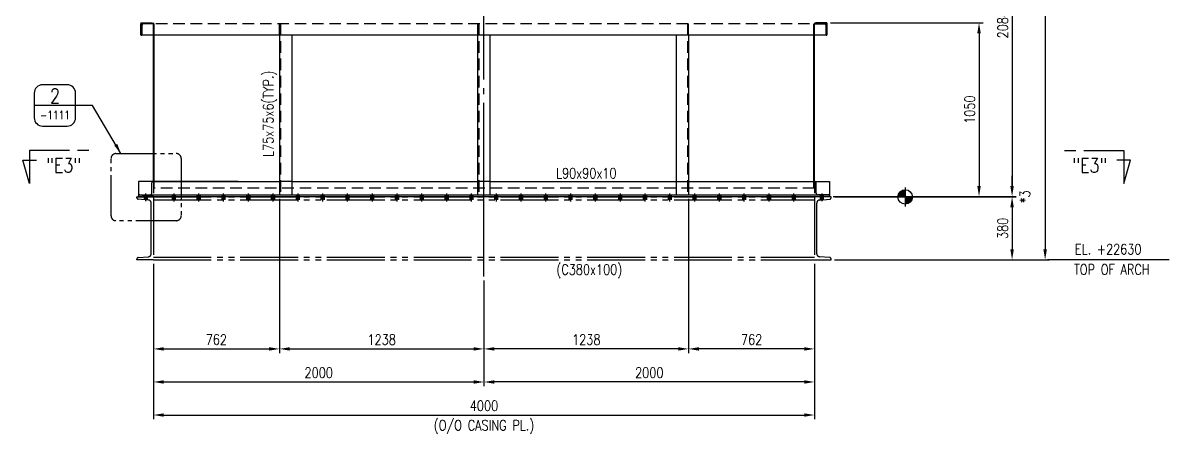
# Model space of a CAD drawing. Header units: millimetres. Extents: x 0 to 134087, y -49114 to 20834.
# Drawn here: x 100487 to 107421, y -41612 to -39022 of the extents above; entities that cross this region are included whole.
import ezdxf
from ezdxf.enums import TextEntityAlignment as Align

# ---------------------------------------------------------------- set-up
doc = ezdxf.new("R2010")
doc.units = ezdxf.units.MM
doc.header["$LTSCALE"] = 35
for name, pattern in [('JNK-CENTER', [34, 30, -1.5, 1, -1.5]), ('JNK-HIDDEN', [3, 2, -1]), ('JNK-PHANTOM', [15, 10, -1, 1, -1, 1, -1]), ('PH2', [15, 10, -1, 1, -1, 1, -1])]:
    doc.linetypes.add(name, pattern=pattern)
for name, color, linetype in [('CEN-R', 1, 'JNK-CENTER'), ('CON-C', 4, 'Continuous'), ('CON-G', 3, 'Continuous'), ('CON-W', 7, 'Continuous'), ('CON-Y', 2, 'Continuous'), ('det', 2, 'PH2'), ('Dim-W', 7, 'Continuous'), ('HID-Y', 2, 'JNK-HIDDEN'), ('PHA-M', 6, 'JNK-PHANTOM'), ('STL-OBJT', 7, 'Continuous'), ('TXTD-Y', 2, 'Continuous'), ('TXTN-G', 3, 'Continuous'), ('TXTT-C', 4, 'Continuous')]:
    doc.layers.add(name, color=color, linetype=linetype)
doc.styles.add('SIMPLEX', font='simplex.shx', dxfattribs={"width": 0.8})
doc.dimstyles.new('DIM25', dxfattribs={"dimscale": 25, "dimtxt": 2.5, "dimasz": 2.5, "dimexe": 1, "dimexo": 1, "dimgap": 1, "dimtad": 1, "dimdec": 1, "dimdsep": 46, "dimtxsty": 'SIMPLEX', "dimcen": 0, "dimclrt": 2, "dimazin": 2, "dimtfac": 1, "dimtdec": 1, "dimtix": 1, "dimtmove": 2, "dimatfit": 0, "dimfxl": 0.18, "dimtolj": 1, "dimtzin": 0, "dimarcsym": 0})

# ---------------------------------------------------------------- blocks, each defined once
blk = doc.blocks.new('*D3017')
at = {"layer": 'DEFPOINTS', "color": 0, "transparency": 16777216}
for p in [(101276.1, -40455), (105276.1, -40454.9), (105276.1, -41394.3)]:
    blk.add_point(p, dxfattribs=at)
at = {"layer": 'Dim-W', "color": 0, "lineweight": -2, "transparency": 16777216}
for p, q in [((101276.1, -40480), (101276.1, -41419.3)), ((105276.1, -40479.9), (105276.1, -41419.3)), ((101338.6, -41394.3), (105213.6, -41394.3))]:
    blk.add_line(p, q, dxfattribs=at)
at = {"layer": 'Dim-W', "color": 0, "transparency": 16777216}
for points in [[(101338.6, -41383.9), (101338.6, -41404.7), (101276.1, -41394.3)], [(105213.6, -41383.9), (105213.6, -41404.7), (105276.1, -41394.3)]]:
    blk.add_solid(points, dxfattribs=at)
at = {"layer": 'Dim-W', "color": 2, "transparency": 16777216, "char_height": 62.5, "attachment_point": 5, "style": 'SIMPLEX'}
for s, insert in [('\\A1;4000', (103276.1, -41338)), ('\\A1;(O/O CASING PL.)', (103276.1, -41466.9))]:
    blk.add_mtext(s, dxfattribs=dict(at, insert=insert))
blk = doc.blocks.new('SECMARK2')
at = {"layer": 'TXTT-C'}
blk.add_line((0, 0), (-2.72, 0), dxfattribs=at)
blk.add_lwpolyline([(-4.67, 0), (-14.32, 0), (-14.32, 8.05), (-15.93, 2.38), (-12.63, 2.38)], dxfattribs=at)
at = {"layer": 'TXTT-C', "style": 'SIMPLEX', "width": 1.17}
blk.add_attdef('TAG', text='', height=3.5, dxfattribs=at).set_placement((-7.82, 1.36), align=Align.CENTER)
blk = doc.blocks.new('*D2972')
at = {"layer": 'DEFPOINTS', "color": 0, "transparency": 16777216}
for p in [(102038.1, -40062.2), (101276.1, -40455.2), (102038.1, -40994.3)]:
    blk.add_point(p, dxfattribs=at)
at = {"layer": 'Dim-W', "color": 0, "lineweight": -2, "transparency": 16777216}
for p, q in [((102038.1, -40087.2), (102038.1, -41019.3)), ((101276.1, -40480.2), (101276.1, -41019.3)), ((101338.6, -40994.3), (101975.6, -40994.3))]:
    blk.add_line(p, q, dxfattribs=at)
at = {"layer": 'Dim-W', "color": 0, "transparency": 16777216}
for points in [[(101338.6, -40983.9), (101338.6, -41004.7), (101276.1, -40994.3)], [(101975.6, -40983.9), (101975.6, -41004.7), (102038.1, -40994.3)]]:
    blk.add_solid(points, dxfattribs=at)
at = {"layer": 'Dim-W', "color": 2, "transparency": 16777216, "insert": (101657.1, -40938), "char_height": 62.5, "attachment_point": 5, "style": 'SIMPLEX'}
blk.add_mtext('\\A1;762', dxfattribs=at)
blk = doc.blocks.new('*D2973')
at = {"layer": 'DEFPOINTS', "color": 0, "transparency": 16777216}
for p in [(102038.1, -40062.2), (103276.1, -40555.2), (103276.1, -40994.3)]:
    blk.add_point(p, dxfattribs=at)
at = {"layer": 'Dim-W', "color": 0, "lineweight": -2, "transparency": 16777216}
for p, q in [((102038.1, -40087.2), (102038.1, -41019.3)), ((103276.1, -40580.2), (103276.1, -41019.3)), ((102100.6, -40994.3), (103213.6, -40994.3))]:
    blk.add_line(p, q, dxfattribs=at)
at = {"layer": 'Dim-W', "color": 0, "transparency": 16777216}
for points in [[(102100.6, -40983.9), (102100.6, -41004.7), (102038.1, -40994.3)], [(103213.6, -40983.9), (103213.6, -41004.7), (103276.1, -40994.3)]]:
    blk.add_solid(points, dxfattribs=at)
at = {"layer": 'Dim-W', "color": 2, "transparency": 16777216, "insert": (102657.1, -40938), "char_height": 62.5, "attachment_point": 5, "style": 'SIMPLEX'}
blk.add_mtext('\\A1;1238', dxfattribs=at)
blk = doc.blocks.new('*D2974')
at = {"layer": 'DEFPOINTS', "color": 0, "transparency": 16777216}
for p in [(104514.1, -40062.2), (105276.1, -40455.2), (104514.1, -40994.3)]:
    blk.add_point(p, dxfattribs=at)
at = {"layer": 'Dim-W', "color": 0, "lineweight": -2, "transparency": 16777216}
for p, q in [((104514.1, -40087.2), (104514.1, -41019.3)), ((105276.1, -40480.2), (105276.1, -41019.3)), ((105213.6, -40994.3), (104576.6, -40994.3))]:
    blk.add_line(p, q, dxfattribs=at)
at = {"layer": 'Dim-W', "color": 0, "transparency": 16777216}
for points in [[(104576.6, -40983.9), (104576.6, -41004.7), (104514.1, -40994.3)], [(105213.6, -40983.9), (105213.6, -41004.7), (105276.1, -40994.3)]]:
    blk.add_solid(points, dxfattribs=at)
at = {"layer": 'Dim-W', "color": 2, "transparency": 16777216, "insert": (104895.1, -40938), "char_height": 62.5, "attachment_point": 5, "style": 'SIMPLEX'}
blk.add_mtext('\\A1;762', dxfattribs=at)
blk = doc.blocks.new('*D2975')
at = {"layer": 'DEFPOINTS', "color": 0, "transparency": 16777216}
for p in [(104514.1, -40062.2), (103276.1, -40555.2), (103276.1, -40994.3)]:
    blk.add_point(p, dxfattribs=at)
at = {"layer": 'Dim-W', "color": 0, "lineweight": -2, "transparency": 16777216}
for p, q in [((104514.1, -40087.2), (104514.1, -41019.3)), ((103276.1, -40580.2), (103276.1, -41019.3)), ((104451.6, -40994.3), (103338.6, -40994.3))]:
    blk.add_line(p, q, dxfattribs=at)
at = {"layer": 'Dim-W', "color": 0, "transparency": 16777216}
for points in [[(103338.6, -40983.9), (103338.6, -41004.7), (103276.1, -40994.3)], [(104451.6, -40983.9), (104451.6, -41004.7), (104514.1, -40994.3)]]:
    blk.add_solid(points, dxfattribs=at)
at = {"layer": 'Dim-W', "color": 2, "transparency": 16777216, "insert": (103895.1, -40938), "char_height": 62.5, "attachment_point": 5, "style": 'SIMPLEX'}
blk.add_mtext('\\A1;1238', dxfattribs=at)
blk = doc.blocks.new('*D2976')
at = {"layer": 'DEFPOINTS', "color": 0, "transparency": 16777216}
for p in [(101276.1, -40455.2), (103276.1, -40555.2), (103276.1, -41194.3)]:
    blk.add_point(p, dxfattribs=at)
at = {"layer": 'Dim-W', "color": 0, "lineweight": -2, "transparency": 16777216}
for p, q in [((101276.1, -40480.2), (101276.1, -41219.3)), ((103276.1, -40580.2), (103276.1, -41219.3)), ((101338.6, -41194.3), (103213.6, -41194.3))]:
    blk.add_line(p, q, dxfattribs=at)
at = {"layer": 'Dim-W', "color": 0, "transparency": 16777216}
for points in [[(101338.6, -41183.9), (101338.6, -41204.7), (101276.1, -41194.3)], [(103213.6, -41183.9), (103213.6, -41204.7), (103276.1, -41194.3)]]:
    blk.add_solid(points, dxfattribs=at)
at = {"layer": 'Dim-W', "color": 2, "transparency": 16777216, "insert": (102276.1, -41138), "char_height": 62.5, "attachment_point": 5, "style": 'SIMPLEX'}
blk.add_mtext('\\A1;2000', dxfattribs=at)
blk = doc.blocks.new('*D2977')
at = {"layer": 'DEFPOINTS', "color": 0, "transparency": 16777216}
for p in [(105276.1, -40455.2), (103276.1, -40555.2), (103276.1, -41194.3)]:
    blk.add_point(p, dxfattribs=at)
at = {"layer": 'Dim-W', "color": 0, "lineweight": -2, "transparency": 16777216}
for p, q in [((105276.1, -40480.2), (105276.1, -41219.3)), ((103276.1, -40580.2), (103276.1, -41219.3)), ((105213.6, -41194.3), (103338.6, -41194.3))]:
    blk.add_line(p, q, dxfattribs=at)
at = {"layer": 'Dim-W', "color": 0, "transparency": 16777216}
for points in [[(103338.6, -41183.9), (103338.6, -41204.7), (103276.1, -41194.3)], [(105213.6, -41183.9), (105213.6, -41204.7), (105276.1, -41194.3)]]:
    blk.add_solid(points, dxfattribs=at)
at = {"layer": 'Dim-W', "color": 2, "transparency": 16777216, "insert": (104276.1, -41138), "char_height": 62.5, "attachment_point": 5, "style": 'SIMPLEX'}
blk.add_mtext('\\A1;2000', dxfattribs=at)
blk = doc.blocks.new('det-tag')
at = {"layer": 'CON-Y'}
blk.add_line((5, 0), (-5, 0), dxfattribs=at)
blk.add_lwpolyline([(-3, -5), (3, -5, 0.414214), (5, -3), (5, 3, 0.414214), (3, 5), (-3, 5, 0.414214), (-5, 3), (-5, -3, 0.414214)], format="xyb", close=True, dxfattribs=at)
at = {"layer": 'CON-G', "style": 'SIMPLEX', "width": 0.8}
blk.add_attdef('TAG', text='', height=3.5, dxfattribs=at).set_placement((0.02, 0.58), align=Align.CENTER)
at = {"layer": 'CON-Y', "style": 'SIMPLEX', "width": 0.8}
blk.add_attdef('-8888', text='', height=2, dxfattribs=at).set_placement((0, -3.34), align=Align.CENTER)
blk = doc.blocks.new('*D2986')
at = {"layer": 'DEFPOINTS', "color": 0, "transparency": 16777216}
for p in [(105348.9, -37988.2), (105362.7, -40072.2), (106471, -40072.2)]:
    blk.add_point(p, dxfattribs=at)
at = {"layer": 'Dim-W', "color": 0, "lineweight": -2, "transparency": 16777216}
for p, q in [((105373.9, -37988.2), (106496, -37988.2)), ((106471, -38050.7), (106471, -40009.7)), ((105387.7, -40072.2), (106496, -40072.2))]:
    blk.add_line(p, q, dxfattribs=at)
at = {"layer": 'Dim-W', "color": 0, "transparency": 16777216}
for points in [[(106460.5, -38050.7), (106481.4, -38050.7), (106471, -37988.2)], [(106460.5, -40009.7), (106481.4, -40009.7), (106471, -40072.2)]]:
    blk.add_solid(points, dxfattribs=at)
at = {"layer": 'Dim-W', "color": 2, "transparency": 16777216, "insert": (106414.7, -39030.2), "char_height": 62.5, "attachment_point": 5, "rotation": 90, "style": 'SIMPLEX', "bg_fill": 3, "box_fill_scale": 1.1, "bg_fill_color": 256, "bg_fill_true_color": 13158600, "bg_fill_transparency": 0}
blk.add_mtext('\\A1;2084', dxfattribs=at)
blk = doc.blocks.new('*D2987')
at = {"layer": 'DEFPOINTS', "color": 0, "transparency": 16777216}
for p in [(105372.7, -40075.2), (105371.4, -40455.2), (106471, -40455.2)]:
    blk.add_point(p, dxfattribs=at)
at = {"layer": 'Dim-W', "color": 0, "lineweight": -2, "transparency": 16777216}
for p, q in [((105397.7, -40075.2), (106496, -40075.2)), ((106471, -40137.7), (106471, -40392.7)), ((105396.4, -40455.2), (106496, -40455.2))]:
    blk.add_line(p, q, dxfattribs=at)
at = {"layer": 'Dim-W', "color": 0, "transparency": 16777216}
for points in [[(106460.5, -40137.7), (106481.4, -40137.7), (106471, -40075.2)], [(106460.5, -40392.7), (106481.4, -40392.7), (106471, -40455.2)]]:
    blk.add_solid(points, dxfattribs=at)
at = {"layer": 'Dim-W', "color": 2, "transparency": 16777216, "insert": (106414.7, -40265.2), "char_height": 62.5, "attachment_point": 5, "rotation": 90, "style": 'SIMPLEX', "bg_fill": 3, "box_fill_scale": 1.1, "bg_fill_color": 256, "bg_fill_true_color": 13158600, "bg_fill_transparency": 0}
blk.add_mtext('\\A1;380', dxfattribs=at)
blk = doc.blocks.new('*D2989')
at = {"layer": 'DEFPOINTS', "color": 0, "transparency": 16777216}
for p in [(104001.4, -36155.2), (105371.4, -40455.2), (106671, -40455.2)]:
    blk.add_point(p, dxfattribs=at)
at = {"layer": 'Dim-W', "color": 0, "lineweight": -2, "transparency": 16777216}
for p, q in [((104026.4, -36155.2), (106696, -36155.2)), ((106671, -36217.7), (106671, -40392.7)), ((105396.4, -40455.2), (106696, -40455.2))]:
    blk.add_line(p, q, dxfattribs=at)
at = {"layer": 'Dim-W', "color": 0, "transparency": 16777216}
for points in [[(106660.5, -36217.7), (106681.4, -36217.7), (106671, -36155.2)], [(106660.5, -40392.7), (106681.4, -40392.7), (106671, -40455.2)]]:
    blk.add_solid(points, dxfattribs=at)
at = {"layer": 'Dim-W', "color": 2, "transparency": 16777216, "insert": (106614.7, -38305.2), "char_height": 62.5, "attachment_point": 5, "rotation": 90, "style": 'SIMPLEX', "bg_fill": 3, "box_fill_scale": 1.1, "bg_fill_color": 256, "bg_fill_true_color": 13158600, "bg_fill_transparency": 0}
blk.add_mtext('\\A1;4300', dxfattribs=at)
blk = doc.blocks.new('FS-MARK')
h = blk.add_hatch(color=256)
edge = h.paths.add_edge_path()
edge.add_arc((0, 0), 1.75, 90, 180)
edge.add_line((-1.75, 0), (0, 0))
edge.add_line((0, 0), (0, 1.75))
h = blk.add_hatch(color=256)
edge = h.paths.add_edge_path()
edge.add_line((0, 0), (0, -1.75))
edge.add_arc((0, 0), 1.75, 270, 360)
edge.add_line((1.75, 0), (0, 0))
for p, q in [((2.33, 0), (-2.33, 0)), ((0, 2.33), (0, -2.33))]:
    blk.add_line(p, q)
blk.add_circle((0, 0), 1.75)
at = {"layer": 'CON-Y', "style": 'SIMPLEX', "width": 0.8}
blk.add_attdef('F.S.', (3.19, 1), '', height=2.5, dxfattribs=at)
blk = doc.blocks.new('*D2992')
at = {"layer": 'DEFPOINTS', "color": 0, "transparency": 16777216}
for p in [(106471, -40072.2), (106471, -40075.2), (106471, -40075.2)]:
    blk.add_point(p, dxfattribs=at)
at = {"layer": 'Dim-W', "color": 0, "lineweight": -2, "transparency": 16777216}
for p, q in [((106471, -40009.7), (106471, -39947.2)), ((106471, -40072.2), (106471, -40075.2)), ((106471, -40137.7), (106471, -40200.2))]:
    blk.add_line(p, q, dxfattribs=at)
at = {"layer": 'Dim-W', "color": 2, "transparency": 16777216, "insert": (106548.2, -40073.7), "char_height": 62.5, "attachment_point": 5, "rotation": 90, "style": 'SIMPLEX', "bg_fill": 3, "box_fill_scale": 1.1, "bg_fill_color": 256, "bg_fill_true_color": 13158600, "bg_fill_transparency": 0}
blk.add_mtext('\\A1;*3', dxfattribs=at)
at = {"layer": 'Dim-W', "color": 0, "transparency": 16777216}
for points in [[(106460.5, -40009.7), (106481.4, -40009.7), (106471, -40072.2)], [(106460.5, -40137.7), (106481.4, -40137.7), (106471, -40075.2)]]:
    blk.add_solid(points, dxfattribs=at)
blk = doc.blocks.new('*D2995')
at = {"layer": 'DEFPOINTS', "color": 0, "transparency": 16777216}
for p in [(105348.4, -39022.2), (105362.7, -40072.2), (106271, -40072.2)]:
    blk.add_point(p, dxfattribs=at)
at = {"layer": 'Dim-W', "color": 0, "lineweight": -2, "transparency": 16777216}
for p, q in [((105373.4, -39022.2), (106296, -39022.2)), ((106271, -39084.7), (106271, -40009.7)), ((105387.7, -40072.2), (106296, -40072.2))]:
    blk.add_line(p, q, dxfattribs=at)
at = {"layer": 'Dim-W', "color": 0, "transparency": 16777216}
for points in [[(106260.5, -39084.7), (106281.4, -39084.7), (106271, -39022.2)], [(106260.5, -40009.7), (106281.4, -40009.7), (106271, -40072.2)]]:
    blk.add_solid(points, dxfattribs=at)
at = {"layer": 'Dim-W', "color": 2, "transparency": 16777216, "insert": (106214.7, -39547.2), "char_height": 62.5, "attachment_point": 5, "rotation": 90, "style": 'SIMPLEX', "bg_fill": 3, "box_fill_scale": 1.1, "bg_fill_color": 256, "bg_fill_true_color": 13158600, "bg_fill_transparency": 0}
blk.add_mtext('\\A1;1050', dxfattribs=at)

msp = doc.modelspace()

# ---------------------------------------------------------------- hatches: boundary and pattern name
at = {"layer": 'Dim-W'}
h = msp.add_hatch(color=256, dxfattribs=at)
h.paths.add_polyline_path([(101231.0561, -40062.2481), (101221.5561, -40062.2481), (101221.5561, -40072.2481), (101231.0561, -40072.2481)])
h.paths.add_polyline_path([(101240.5561, -40062.2481), (101231.0561, -40062.2481), (101231.0561, -40072.2481), (101240.5561, -40072.2481)])
h.paths.add_polyline_path([(101231.0561, -40075.2481), (101221.5561, -40075.2481), (101221.5561, -40091.9231), (101231.0561, -40092.7542)])
h.paths.add_polyline_path([(101240.5561, -40075.2481), (101231.0561, -40075.2481), (101231.0561, -40092.7542), (101240.5561, -40093.5854)])
h = msp.add_hatch(color=256, dxfattribs=at)
h.paths.add_polyline_path([(101401.0561, -40062.2481), (101391.5561, -40062.2481), (101391.5561, -40072.2481), (101401.0561, -40072.2481)])
h.paths.add_polyline_path([(101410.5561, -40062.2481), (101401.0561, -40062.2481), (101401.0561, -40072.2481), (101410.5561, -40072.2481)])
h.paths.add_polyline_path([(101401.0561, -40075.2481), (101391.5561, -40075.2481), (101391.5561, -40091.7481), (101401.0561, -40091.7481)])
h.paths.add_polyline_path([(101410.5561, -40075.2481), (101401.0561, -40075.2481), (101401.0561, -40091.7481), (101410.5561, -40091.7481)])
h = msp.add_hatch(color=256, dxfattribs=at)
h.paths.add_polyline_path([(101551.0561, -40062.2481), (101541.5561, -40062.2481), (101541.5561, -40072.2481), (101551.0561, -40072.2481)])
h.paths.add_polyline_path([(101560.5561, -40062.2481), (101551.0561, -40062.2481), (101551.0561, -40072.2481), (101560.5561, -40072.2481)])
h.paths.add_polyline_path([(101551.0561, -40075.2481), (101541.5561, -40075.2481), (101541.5561, -40091.7481), (101551.0561, -40091.7481)])
h.paths.add_polyline_path([(101560.5561, -40075.2481), (101551.0561, -40075.2481), (101551.0561, -40091.7481), (101560.5561, -40091.7481)])
h = msp.add_hatch(color=256, dxfattribs=at)
h.paths.add_polyline_path([(101701.0561, -40062.2481), (101691.5561, -40062.2481), (101691.5561, -40072.2481), (101701.0561, -40072.2481)])
h.paths.add_polyline_path([(101710.5561, -40062.2481), (101701.0561, -40062.2481), (101701.0561, -40072.2481), (101710.5561, -40072.2481)])
h.paths.add_polyline_path([(101701.0561, -40075.2481), (101691.5561, -40075.2481), (101691.5561, -40091.7481), (101701.0561, -40091.7481)])
h.paths.add_polyline_path([(101710.5561, -40075.2481), (101701.0561, -40075.2481), (101701.0561, -40091.7481), (101710.5561, -40091.7481)])
h = msp.add_hatch(color=256, dxfattribs=at)
h.paths.add_polyline_path([(101851.0561, -40062.2481), (101841.5561, -40062.2481), (101841.5561, -40072.2481), (101851.0561, -40072.2481)])
h.paths.add_polyline_path([(101860.5561, -40062.2481), (101851.0561, -40062.2481), (101851.0561, -40072.2481), (101860.5561, -40072.2481)])
h.paths.add_polyline_path([(101851.0561, -40075.2481), (101841.5561, -40075.2481), (101841.5561, -40091.7481), (101851.0561, -40091.7481)])
h.paths.add_polyline_path([(101860.5561, -40075.2481), (101851.0561, -40075.2481), (101851.0561, -40091.7481), (101860.5561, -40091.7481)])
h = msp.add_hatch(color=256, dxfattribs=at)
h.paths.add_polyline_path([(102001.0561, -40062.2481), (101991.5561, -40062.2481), (101991.5561, -40072.2481), (102001.0561, -40072.2481)])
h.paths.add_polyline_path([(102010.5561, -40062.2481), (102001.0561, -40062.2481), (102001.0561, -40072.2481), (102010.5561, -40072.2481)])
h.paths.add_polyline_path([(102001.0561, -40075.2481), (101991.5561, -40075.2481), (101991.5561, -40091.7481), (102001.0561, -40091.7481)])
h.paths.add_polyline_path([(102010.5561, -40075.2481), (102001.0561, -40075.2481), (102001.0561, -40091.7481), (102010.5561, -40091.7481)])
h = msp.add_hatch(color=256, dxfattribs=at)
h.paths.add_polyline_path([(102151.0561, -40062.2481), (102141.5561, -40062.2481), (102141.5561, -40072.2481), (102151.0561, -40072.2481)])
h.paths.add_polyline_path([(102160.5561, -40062.2481), (102151.0561, -40062.2481), (102151.0561, -40072.2481), (102160.5561, -40072.2481)])
h.paths.add_polyline_path([(102151.0561, -40075.2481), (102141.5561, -40075.2481), (102141.5561, -40091.7481), (102151.0561, -40091.7481)])
h.paths.add_polyline_path([(102160.5561, -40075.2481), (102151.0561, -40075.2481), (102151.0561, -40091.7481), (102160.5561, -40091.7481)])
h = msp.add_hatch(color=256, dxfattribs=at)
h.paths.add_polyline_path([(102301.0561, -40062.2481), (102291.5561, -40062.2481), (102291.5561, -40072.2481), (102301.0561, -40072.2481)])
h.paths.add_polyline_path([(102310.5561, -40062.2481), (102301.0561, -40062.2481), (102301.0561, -40072.2481), (102310.5561, -40072.2481)])
h.paths.add_polyline_path([(102301.0561, -40075.2481), (102291.5561, -40075.2481), (102291.5561, -40091.7481), (102301.0561, -40091.7481)])
h.paths.add_polyline_path([(102310.5561, -40075.2481), (102301.0561, -40075.2481), (102301.0561, -40091.7481), (102310.5561, -40091.7481)])
h = msp.add_hatch(color=256, dxfattribs=at)
h.paths.add_polyline_path([(102451.0561, -40062.2481), (102441.5561, -40062.2481), (102441.5561, -40072.2481), (102451.0561, -40072.2481)])
h.paths.add_polyline_path([(102460.5561, -40062.2481), (102451.0561, -40062.2481), (102451.0561, -40072.2481), (102460.5561, -40072.2481)])
h.paths.add_polyline_path([(102451.0561, -40075.2481), (102441.5561, -40075.2481), (102441.5561, -40091.7481), (102451.0561, -40091.7481)])
h.paths.add_polyline_path([(102460.5561, -40075.2481), (102451.0561, -40075.2481), (102451.0561, -40091.7481), (102460.5561, -40091.7481)])
h = msp.add_hatch(color=256, dxfattribs=at)
h.paths.add_polyline_path([(102601.0561, -40062.2481), (102591.5561, -40062.2481), (102591.5561, -40072.2481), (102601.0561, -40072.2481)])
h.paths.add_polyline_path([(102610.5561, -40062.2481), (102601.0561, -40062.2481), (102601.0561, -40072.2481), (102610.5561, -40072.2481)])
h.paths.add_polyline_path([(102601.0561, -40075.2481), (102591.5561, -40075.2481), (102591.5561, -40091.7481), (102601.0561, -40091.7481)])
h.paths.add_polyline_path([(102610.5561, -40075.2481), (102601.0561, -40075.2481), (102601.0561, -40091.7481), (102610.5561, -40091.7481)])
h = msp.add_hatch(color=256, dxfattribs=at)
h.paths.add_polyline_path([(102751.0561, -40062.2481), (102741.5561, -40062.2481), (102741.5561, -40072.2481), (102751.0561, -40072.2481)])
h.paths.add_polyline_path([(102760.5561, -40062.2481), (102751.0561, -40062.2481), (102751.0561, -40072.2481), (102760.5561, -40072.2481)])
h.paths.add_polyline_path([(102751.0561, -40075.2481), (102741.5561, -40075.2481), (102741.5561, -40091.7481), (102751.0561, -40091.7481)])
h.paths.add_polyline_path([(102760.5561, -40075.2481), (102751.0561, -40075.2481), (102751.0561, -40091.7481), (102760.5561, -40091.7481)])
h = msp.add_hatch(color=256, dxfattribs=at)
h.paths.add_polyline_path([(102901.0561, -40062.2481), (102891.5561, -40062.2481), (102891.5561, -40072.2481), (102901.0561, -40072.2481)])
h.paths.add_polyline_path([(102910.5561, -40062.2481), (102901.0561, -40062.2481), (102901.0561, -40072.2481), (102910.5561, -40072.2481)])
h.paths.add_polyline_path([(102901.0561, -40075.2481), (102891.5561, -40075.2481), (102891.5561, -40091.7481), (102901.0561, -40091.7481)])
h.paths.add_polyline_path([(102910.5561, -40075.2481), (102901.0561, -40075.2481), (102901.0561, -40091.7481), (102910.5561, -40091.7481)])
h = msp.add_hatch(color=256, dxfattribs=at)
h.paths.add_polyline_path([(103051.0561, -40062.2481), (103041.5561, -40062.2481), (103041.5561, -40072.2481), (103051.0561, -40072.2481)])
h.paths.add_polyline_path([(103060.5561, -40062.2481), (103051.0561, -40062.2481), (103051.0561, -40072.2481), (103060.5561, -40072.2481)])
h.paths.add_polyline_path([(103051.0561, -40075.2481), (103041.5561, -40075.2481), (103041.5561, -40091.7481), (103051.0561, -40091.7481)])
h.paths.add_polyline_path([(103060.5561, -40075.2481), (103051.0561, -40075.2481), (103051.0561, -40091.7481), (103060.5561, -40091.7481)])
h = msp.add_hatch(color=256, dxfattribs=at)
h.paths.add_polyline_path([(103201.0561, -40062.2481), (103191.5561, -40062.2481), (103191.5561, -40072.2481), (103201.0561, -40072.2481)])
h.paths.add_polyline_path([(103210.5561, -40062.2481), (103201.0561, -40062.2481), (103201.0561, -40072.2481), (103210.5561, -40072.2481)])
h.paths.add_polyline_path([(103201.0561, -40075.2481), (103191.5561, -40075.2481), (103191.5561, -40091.7481), (103201.0561, -40091.7481)])
h.paths.add_polyline_path([(103210.5561, -40075.2481), (103201.0561, -40075.2481), (103201.0561, -40091.7481), (103210.5561, -40091.7481)])
h = msp.add_hatch(color=256, dxfattribs=at)
h.paths.add_polyline_path([(103351.0561, -40062.2481), (103360.5561, -40062.2481), (103360.5561, -40072.2481), (103351.0561, -40072.2481)])
h.paths.add_polyline_path([(103341.5561, -40062.2481), (103351.0561, -40062.2481), (103351.0561, -40072.2481), (103341.5561, -40072.2481)])
h.paths.add_polyline_path([(103351.0561, -40075.2481), (103360.5561, -40075.2481), (103360.5561, -40091.7481), (103351.0561, -40091.7481)])
h.paths.add_polyline_path([(103341.5561, -40075.2481), (103351.0561, -40075.2481), (103351.0561, -40091.7481), (103341.5561, -40091.7481)])
h = msp.add_hatch(color=256, dxfattribs=at)
h.paths.add_polyline_path([(103501.0561, -40062.2481), (103510.5561, -40062.2481), (103510.5561, -40072.2481), (103501.0561, -40072.2481)])
h.paths.add_polyline_path([(103491.5561, -40062.2481), (103501.0561, -40062.2481), (103501.0561, -40072.2481), (103491.5561, -40072.2481)])
h.paths.add_polyline_path([(103501.0561, -40075.2481), (103510.5561, -40075.2481), (103510.5561, -40091.7481), (103501.0561, -40091.7481)])
h.paths.add_polyline_path([(103491.5561, -40075.2481), (103501.0561, -40075.2481), (103501.0561, -40091.7481), (103491.5561, -40091.7481)])
h = msp.add_hatch(color=256, dxfattribs=at)
h.paths.add_polyline_path([(103651.0561, -40062.2481), (103660.5561, -40062.2481), (103660.5561, -40072.2481), (103651.0561, -40072.2481)])
h.paths.add_polyline_path([(103641.5561, -40062.2481), (103651.0561, -40062.2481), (103651.0561, -40072.2481), (103641.5561, -40072.2481)])
h.paths.add_polyline_path([(103651.0561, -40075.2481), (103660.5561, -40075.2481), (103660.5561, -40091.7481), (103651.0561, -40091.7481)])
h.paths.add_polyline_path([(103641.5561, -40075.2481), (103651.0561, -40075.2481), (103651.0561, -40091.7481), (103641.5561, -40091.7481)])
h = msp.add_hatch(color=256, dxfattribs=at)
h.paths.add_polyline_path([(103801.0561, -40062.2481), (103810.5561, -40062.2481), (103810.5561, -40072.2481), (103801.0561, -40072.2481)])
h.paths.add_polyline_path([(103791.5561, -40062.2481), (103801.0561, -40062.2481), (103801.0561, -40072.2481), (103791.5561, -40072.2481)])
h.paths.add_polyline_path([(103801.0561, -40075.2481), (103810.5561, -40075.2481), (103810.5561, -40091.7481), (103801.0561, -40091.7481)])
h.paths.add_polyline_path([(103791.5561, -40075.2481), (103801.0561, -40075.2481), (103801.0561, -40091.7481), (103791.5561, -40091.7481)])
h = msp.add_hatch(color=256, dxfattribs=at)
h.paths.add_polyline_path([(103951.0561, -40062.2481), (103960.5561, -40062.2481), (103960.5561, -40072.2481), (103951.0561, -40072.2481)])
h.paths.add_polyline_path([(103941.5561, -40062.2481), (103951.0561, -40062.2481), (103951.0561, -40072.2481), (103941.5561, -40072.2481)])
h.paths.add_polyline_path([(103951.0561, -40075.2481), (103960.5561, -40075.2481), (103960.5561, -40091.7481), (103951.0561, -40091.7481)])
h.paths.add_polyline_path([(103941.5561, -40075.2481), (103951.0561, -40075.2481), (103951.0561, -40091.7481), (103941.5561, -40091.7481)])
h = msp.add_hatch(color=256, dxfattribs=at)
h.paths.add_polyline_path([(104101.0561, -40062.2481), (104110.5561, -40062.2481), (104110.5561, -40072.2481), (104101.0561, -40072.2481)])
h.paths.add_polyline_path([(104091.5561, -40062.2481), (104101.0561, -40062.2481), (104101.0561, -40072.2481), (104091.5561, -40072.2481)])
h.paths.add_polyline_path([(104101.0561, -40075.2481), (104110.5561, -40075.2481), (104110.5561, -40091.7481), (104101.0561, -40091.7481)])
h.paths.add_polyline_path([(104091.5561, -40075.2481), (104101.0561, -40075.2481), (104101.0561, -40091.7481), (104091.5561, -40091.7481)])
h = msp.add_hatch(color=256, dxfattribs=at)
h.paths.add_polyline_path([(104251.0561, -40062.2481), (104260.5561, -40062.2481), (104260.5561, -40072.2481), (104251.0561, -40072.2481)])
h.paths.add_polyline_path([(104241.5561, -40062.2481), (104251.0561, -40062.2481), (104251.0561, -40072.2481), (104241.5561, -40072.2481)])
h.paths.add_polyline_path([(104251.0561, -40075.2481), (104260.5561, -40075.2481), (104260.5561, -40091.7481), (104251.0561, -40091.7481)])
h.paths.add_polyline_path([(104241.5561, -40075.2481), (104251.0561, -40075.2481), (104251.0561, -40091.7481), (104241.5561, -40091.7481)])
h = msp.add_hatch(color=256, dxfattribs=at)
h.paths.add_polyline_path([(104401.0561, -40062.2481), (104410.5561, -40062.2481), (104410.5561, -40072.2481), (104401.0561, -40072.2481)])
h.paths.add_polyline_path([(104391.5561, -40062.2481), (104401.0561, -40062.2481), (104401.0561, -40072.2481), (104391.5561, -40072.2481)])
h.paths.add_polyline_path([(104401.0561, -40075.2481), (104410.5561, -40075.2481), (104410.5561, -40091.7481), (104401.0561, -40091.7481)])
h.paths.add_polyline_path([(104391.5561, -40075.2481), (104401.0561, -40075.2481), (104401.0561, -40091.7481), (104391.5561, -40091.7481)])
h = msp.add_hatch(color=256, dxfattribs=at)
h.paths.add_polyline_path([(104551.0561, -40062.2481), (104560.5561, -40062.2481), (104560.5561, -40072.2481), (104551.0561, -40072.2481)])
h.paths.add_polyline_path([(104541.5561, -40062.2481), (104551.0561, -40062.2481), (104551.0561, -40072.2481), (104541.5561, -40072.2481)])
h.paths.add_polyline_path([(104551.0561, -40075.2481), (104560.5561, -40075.2481), (104560.5561, -40091.7481), (104551.0561, -40091.7481)])
h.paths.add_polyline_path([(104541.5561, -40075.2481), (104551.0561, -40075.2481), (104551.0561, -40091.7481), (104541.5561, -40091.7481)])
h = msp.add_hatch(color=256, dxfattribs=at)
h.paths.add_polyline_path([(104701.0561, -40062.2481), (104710.5561, -40062.2481), (104710.5561, -40072.2481), (104701.0561, -40072.2481)])
h.paths.add_polyline_path([(104691.5561, -40062.2481), (104701.0561, -40062.2481), (104701.0561, -40072.2481), (104691.5561, -40072.2481)])
h.paths.add_polyline_path([(104701.0561, -40075.2481), (104710.5561, -40075.2481), (104710.5561, -40091.7481), (104701.0561, -40091.7481)])
h.paths.add_polyline_path([(104691.5561, -40075.2481), (104701.0561, -40075.2481), (104701.0561, -40091.7481), (104691.5561, -40091.7481)])
h = msp.add_hatch(color=256, dxfattribs=at)
h.paths.add_polyline_path([(104851.0561, -40062.2481), (104860.5561, -40062.2481), (104860.5561, -40072.2481), (104851.0561, -40072.2481)])
h.paths.add_polyline_path([(104841.5561, -40062.2481), (104851.0561, -40062.2481), (104851.0561, -40072.2481), (104841.5561, -40072.2481)])
h.paths.add_polyline_path([(104851.0561, -40075.2481), (104860.5561, -40075.2481), (104860.5561, -40091.7481), (104851.0561, -40091.7481)])
h.paths.add_polyline_path([(104841.5561, -40075.2481), (104851.0561, -40075.2481), (104851.0561, -40091.7481), (104841.5561, -40091.7481)])
h = msp.add_hatch(color=256, dxfattribs=at)
h.paths.add_polyline_path([(105001.0561, -40062.2481), (105010.5561, -40062.2481), (105010.5561, -40072.2481), (105001.0561, -40072.2481)])
h.paths.add_polyline_path([(104991.5561, -40062.2481), (105001.0561, -40062.2481), (105001.0561, -40072.2481), (104991.5561, -40072.2481)])
h.paths.add_polyline_path([(105001.0561, -40075.2481), (105010.5561, -40075.2481), (105010.5561, -40091.7481), (105001.0561, -40091.7481)])
h.paths.add_polyline_path([(104991.5561, -40075.2481), (105001.0561, -40075.2481), (105001.0561, -40091.7481), (104991.5561, -40091.7481)])
h = msp.add_hatch(color=256, dxfattribs=at)
h.paths.add_polyline_path([(105151.0561, -40062.2481), (105160.5561, -40062.2481), (105160.5561, -40072.2481), (105151.0561, -40072.2481)])
h.paths.add_polyline_path([(105141.5561, -40062.2481), (105151.0561, -40062.2481), (105151.0561, -40072.2481), (105141.5561, -40072.2481)])
h.paths.add_polyline_path([(105151.0561, -40075.2481), (105160.5561, -40075.2481), (105160.5561, -40091.7481), (105151.0561, -40091.7481)])
h.paths.add_polyline_path([(105141.5561, -40075.2481), (105151.0561, -40075.2481), (105151.0561, -40091.7481), (105141.5561, -40091.7481)])
h = msp.add_hatch(color=256, dxfattribs=at)
h.paths.add_polyline_path([(105321.0561, -40062.2481), (105330.5561, -40062.2481), (105330.5561, -40072.2481), (105321.0561, -40072.2481)])
h.paths.add_polyline_path([(105311.5561, -40062.2481), (105321.0561, -40062.2481), (105321.0561, -40072.2481), (105311.5561, -40072.2481)])
h.paths.add_polyline_path([(105321.0561, -40075.2481), (105330.5561, -40075.2481), (105330.5561, -40091.9231), (105321.0561, -40092.7542)])
h.paths.add_polyline_path([(105311.5561, -40075.2481), (105321.0561, -40075.2481), (105321.0561, -40092.7542), (105311.5561, -40093.5854)])

# ---------------------------------------------------------------- linework, layer by layer
at = {"layer": 'CEN-R'}
for p, q in [((103276.0561, -40555.2481), (103276.0561, -35676.2174)), ((101231.0561, -40101.2481), (101231.0561, -40053.2481)), ((101401.0561, -40101.7481), (101401.0561, -40053.2481)), ((101551.0561, -40101.7481), (101551.0561, -40053.2481)), ((101701.0561, -40101.7481), (101701.0561, -40053.2481)), ((101851.0561, -40101.7481), (101851.0561, -40053.2481)), ((102001.0561, -40101.7481), (102001.0561, -40053.2481)), ((102151.0561, -40101.7481), (102151.0561, -40053.2481)), ((102301.0561, -40101.7481), (102301.0561, -40053.2481)), ((102451.0561, -40101.7481), (102451.0561, -40053.2481)), ((102601.0561, -40101.7481), (102601.0561, -40053.2481)), ((102751.0561, -40101.7481), (102751.0561, -40053.2481)), ((102901.0561, -40101.7481), (102901.0561, -40053.2481)), ((103051.0561, -40101.7481), (103051.0561, -40053.2481)), ((103201.0561, -40101.7481), (103201.0561, -40053.2481)), ((103351.0561, -40101.7481), (103351.0561, -40053.2481)), ((103501.0561, -40101.7481), (103501.0561, -40053.2481)), ((103651.0561, -40101.7481), (103651.0561, -40053.2481)), ((103801.0561, -40101.7481), (103801.0561, -40053.2481)), ((103951.0561, -40101.7481), (103951.0561, -40053.2481)), ((104101.0561, -40101.7481), (104101.0561, -40053.2481)), ((104251.0561, -40101.7481), (104251.0561, -40053.2481)), ((104401.0561, -40101.7481), (104401.0561, -40053.2481)), ((104551.0561, -40101.7481), (104551.0561, -40053.2481)), ((104701.0561, -40101.7481), (104701.0561, -40053.2481)), ((104851.0561, -40101.7481), (104851.0561, -40053.2481)), ((105001.0561, -40101.7481), (105001.0561, -40053.2481)), ((105151.0561, -40101.7481), (105151.0561, -40053.2481)), ((105321.0561, -40101.2481), (105321.0561, -40053.2481))]:
    msp.add_line(p, q, dxfattribs=at)
at = {"layer": 'CON-G'}
for p, q in [((101201.0561, -39022.2481), (101201.0561, -39097.2481)), ((101276.0561, -39982.2481), (101276.0561, -39097.2481)), ((101281.0561, -39982.2481), (101281.0561, -39097.2481)), ((102038.0561, -39097.2481), (102038.0561, -40062.2481)), ((102113.0561, -39097.2481), (102113.0561, -40062.2481)), ((103238.0561, -40062.2481), (103238.0561, -39097.2481)), ((103313.0561, -40062.2481), (103313.0561, -39097.2481)), ((104439.0561, -39097.2481), (104439.0561, -40062.2481)), ((104514.0561, -39097.2481), (104514.0561, -40062.2481)), ((105271.0561, -39982.2481), (105271.0561, -39097.2481)), ((105276.0561, -39982.2481), (105276.0561, -39097.2481)), ((101788.0561, -39982.2481), (101186.0561, -39982.2481)), ((101186.0561, -39982.2481), (101186.0561, -40072.2481)), ((101276.0561, -39982.2481), (102038.0561, -39982.2481)), ((102113.0561, -39982.2481), (103238.0561, -39982.2481)), ((103313.0561, -39982.2481), (104439.0561, -39982.2481)), ((104514.0561, -39982.2481), (105366.0561, -39982.2481)), ((105366.0561, -39982.2481), (105366.0561, -40072.2481)), ((101186.0561, -40062.2481), (105366.0561, -40062.2481)), ((101186.0561, -40072.2481), (105366.0561, -40072.2481))]:
    msp.add_line(p, q, dxfattribs=at)
at = {"layer": 'det', "ltscale": 0.7}
msp.add_lwpolyline([(101049.6831, -39812.6653), (101414.5979, -39812.6653, -0.414213562), (101444.5979, -39842.6653), (101444.5979, -40188.5995, -0.414213562), (101414.5979, -40218.5995), (101049.6831, -40218.5995, -0.414213562), (101019.6831, -40188.5995), (101019.6831, -39842.6653, -0.414213562)], format="xyb", close=True, dxfattribs=at)
at = {"layer": 'HID-Y'}
for p, q in [((101276.0561, -39097.2481), (101276.0561, -39022.2481)), ((101281.0561, -39097.2481), (101281.0561, -39022.2481)), ((102038.0561, -39097.2481), (102038.0561, -39028.2481)), ((102044.0561, -39028.2481), (102044.0561, -40062.2481)), ((103238.0561, -39097.2481), (103238.0561, -39028.2481)), ((103244.0561, -39028.2481), (103244.0561, -40062.2481)), ((104508.0561, -39028.2481), (104508.0561, -40062.2481)), ((101281.0561, -40022.2481), (101281.0561, -39982.2481)), ((102113.0561, -39982.2481), (102038.0561, -39982.2481)), ((103313.0561, -39982.2481), (103238.0561, -39982.2481)), ((104439.0561, -39982.2481), (104514.0561, -39982.2481)), ((105271.0561, -40022.2481), (105271.0561, -39982.2481)), ((101221.5561, -40072.2481), (101221.5561, -40062.2481)), ((101221.5561, -40091.9231), (101221.5561, -40075.2481)), ((101240.5561, -40072.2481), (101240.5561, -40062.2481)), ((101240.5561, -40093.5854), (101240.5561, -40075.2481)), ((105276.0561, -40022.2481), (101276.0561, -40022.2481)), ((101391.5561, -40072.2481), (101391.5561, -40062.2481)), ((101391.5561, -40091.7481), (101391.5561, -40075.2481)), ((101410.5561, -40072.2481), (101410.5561, -40062.2481)), ((101410.5561, -40091.7481), (101410.5561, -40075.2481)), ((101541.5561, -40072.2481), (101541.5561, -40062.2481)), ((101541.5561, -40091.7481), (101541.5561, -40075.2481)), ((101560.5561, -40072.2481), (101560.5561, -40062.2481)), ((101560.5561, -40091.7481), (101560.5561, -40075.2481)), ((101691.5561, -40072.2481), (101691.5561, -40062.2481)), ((101691.5561, -40091.7481), (101691.5561, -40075.2481)), ((101710.5561, -40072.2481), (101710.5561, -40062.2481)), ((101710.5561, -40091.7481), (101710.5561, -40075.2481)), ((101841.5561, -40072.2481), (101841.5561, -40062.2481)), ((101841.5561, -40091.7481), (101841.5561, -40075.2481)), ((101860.5561, -40072.2481), (101860.5561, -40062.2481)), ((101860.5561, -40091.7481), (101860.5561, -40075.2481)), ((101991.5561, -40072.2481), (101991.5561, -40062.2481)), ((101991.5561, -40091.7481), (101991.5561, -40075.2481)), ((102010.5561, -40072.2481), (102010.5561, -40062.2481)), ((102010.5561, -40091.7481), (102010.5561, -40075.2481)), ((102141.5561, -40072.2481), (102141.5561, -40062.2481)), ((102141.5561, -40091.7481), (102141.5561, -40075.2481)), ((102160.5561, -40072.2481), (102160.5561, -40062.2481)), ((102160.5561, -40091.7481), (102160.5561, -40075.2481)), ((102291.5561, -40072.2481), (102291.5561, -40062.2481)), ((102291.5561, -40091.7481), (102291.5561, -40075.2481)), ((102310.5561, -40072.2481), (102310.5561, -40062.2481)), ((102310.5561, -40091.7481), (102310.5561, -40075.2481)), ((102441.5561, -40072.2481), (102441.5561, -40062.2481)), ((102441.5561, -40091.7481), (102441.5561, -40075.2481)), ((102460.5561, -40072.2481), (102460.5561, -40062.2481)), ((102460.5561, -40091.7481), (102460.5561, -40075.2481)), ((102591.5561, -40072.2481), (102591.5561, -40062.2481)), ((102591.5561, -40091.7481), (102591.5561, -40075.2481)), ((102610.5561, -40072.2481), (102610.5561, -40062.2481)), ((102610.5561, -40091.7481), (102610.5561, -40075.2481)), ((102741.5561, -40072.2481), (102741.5561, -40062.2481)), ((102741.5561, -40091.7481), (102741.5561, -40075.2481)), ((102760.5561, -40072.2481), (102760.5561, -40062.2481)), ((102760.5561, -40091.7481), (102760.5561, -40075.2481)), ((102891.5561, -40072.2481), (102891.5561, -40062.2481)), ((102891.5561, -40091.7481), (102891.5561, -40075.2481)), ((102910.5561, -40072.2481), (102910.5561, -40062.2481)), ((102910.5561, -40091.7481), (102910.5561, -40075.2481)), ((103041.5561, -40072.2481), (103041.5561, -40062.2481)), ((103041.5561, -40091.7481), (103041.5561, -40075.2481)), ((103060.5561, -40072.2481), (103060.5561, -40062.2481)), ((103060.5561, -40091.7481), (103060.5561, -40075.2481)), ((103191.5561, -40072.2481), (103191.5561, -40062.2481)), ((103191.5561, -40091.7481), (103191.5561, -40075.2481)), ((103210.5561, -40072.2481), (103210.5561, -40062.2481)), ((103210.5561, -40091.7481), (103210.5561, -40075.2481)), ((103341.5561, -40072.2481), (103341.5561, -40062.2481)), ((103341.5561, -40091.7481), (103341.5561, -40075.2481)), ((103360.5561, -40072.2481), (103360.5561, -40062.2481)), ((103360.5561, -40091.7481), (103360.5561, -40075.2481)), ((103491.5561, -40072.2481), (103491.5561, -40062.2481)), ((103491.5561, -40091.7481), (103491.5561, -40075.2481)), ((103510.5561, -40072.2481), (103510.5561, -40062.2481)), ((103510.5561, -40091.7481), (103510.5561, -40075.2481)), ((103641.5561, -40072.2481), (103641.5561, -40062.2481)), ((103641.5561, -40091.7481), (103641.5561, -40075.2481)), ((103660.5561, -40072.2481), (103660.5561, -40062.2481)), ((103660.5561, -40091.7481), (103660.5561, -40075.2481)), ((103791.5561, -40072.2481), (103791.5561, -40062.2481)), ((103791.5561, -40091.7481), (103791.5561, -40075.2481)), ((103810.5561, -40072.2481), (103810.5561, -40062.2481)), ((103810.5561, -40091.7481), (103810.5561, -40075.2481)), ((103941.5561, -40072.2481), (103941.5561, -40062.2481)), ((103941.5561, -40091.7481), (103941.5561, -40075.2481)), ((103960.5561, -40072.2481), (103960.5561, -40062.2481)), ((103960.5561, -40091.7481), (103960.5561, -40075.2481)), ((104091.5561, -40072.2481), (104091.5561, -40062.2481)), ((104091.5561, -40091.7481), (104091.5561, -40075.2481)), ((104110.5561, -40072.2481), (104110.5561, -40062.2481)), ((104110.5561, -40091.7481), (104110.5561, -40075.2481)), ((104241.5561, -40072.2481), (104241.5561, -40062.2481)), ((104241.5561, -40091.7481), (104241.5561, -40075.2481)), ((104260.5561, -40072.2481), (104260.5561, -40062.2481)), ((104260.5561, -40091.7481), (104260.5561, -40075.2481)), ((104391.5561, -40072.2481), (104391.5561, -40062.2481)), ((104391.5561, -40091.7481), (104391.5561, -40075.2481)), ((104410.5561, -40072.2481), (104410.5561, -40062.2481)), ((104410.5561, -40091.7481), (104410.5561, -40075.2481)), ((104541.5561, -40072.2481), (104541.5561, -40062.2481)), ((104541.5561, -40091.7481), (104541.5561, -40075.2481)), ((104560.5561, -40072.2481), (104560.5561, -40062.2481)), ((104560.5561, -40091.7481), (104560.5561, -40075.2481)), ((104691.5561, -40072.2481), (104691.5561, -40062.2481)), ((104691.5561, -40091.7481), (104691.5561, -40075.2481)), ((104710.5561, -40072.2481), (104710.5561, -40062.2481)), ((104710.5561, -40091.7481), (104710.5561, -40075.2481)), ((104841.5561, -40072.2481), (104841.5561, -40062.2481)), ((104841.5561, -40091.7481), (104841.5561, -40075.2481)), ((104860.5561, -40072.2481), (104860.5561, -40062.2481)), ((104860.5561, -40091.7481), (104860.5561, -40075.2481)), ((104991.5561, -40072.2481), (104991.5561, -40062.2481)), ((104991.5561, -40091.7481), (104991.5561, -40075.2481)), ((105010.5561, -40072.2481), (105010.5561, -40062.2481)), ((105010.5561, -40091.7481), (105010.5561, -40075.2481)), ((105141.5561, -40072.2481), (105141.5561, -40062.2481)), ((105141.5561, -40091.7481), (105141.5561, -40075.2481)), ((105160.5561, -40072.2481), (105160.5561, -40062.2481)), ((105160.5561, -40091.7481), (105160.5561, -40075.2481)), ((105311.5561, -40072.2481), (105311.5561, -40062.2481)), ((105311.5561, -40093.5854), (105311.5561, -40075.2481)), ((105330.5561, -40072.2481), (105330.5561, -40062.2481)), ((105330.5561, -40091.9231), (105330.5561, -40075.2481))]:
    msp.add_line(p, q, dxfattribs=at)
for points in [[(101201.0561, -39022.2481), (101276.0561, -39022.2481), (101276.0561, -39024.2481, -0.414213562), (101272.0561, -39028.2481), (101215.5561, -39028.2481, 0.414213562), (101207.0561, -39036.7481), (101207.0561, -39093.2481, -0.414213562), (101203.0561, -39097.2481), (101201.0561, -39097.2481)], [(101276.0561, -40072.2481), (101186.0561, -40072.2481), (101186.0561, -40069.2481, -0.414213562), (101193.0561, -40062.2481), (101256.0561, -40062.2481, 0.414213562), (101266.0561, -40052.2481), (101266.0561, -39989.2481, -0.414213562), (101273.0561, -39982.2481), (101276.0561, -39982.2481)], [(105276.0561, -40072.2481), (105366.0561, -40072.2481), (105366.0561, -40069.2481, 0.414213562), (105359.0561, -40062.2481), (105296.0561, -40062.2481, -0.414213562), (105286.0561, -40052.2481), (105286.0561, -39989.2481, 0.414213562), (105279.0561, -39982.2481), (105276.0561, -39982.2481)]]:
    msp.add_lwpolyline(points, format="xyb", close=True, dxfattribs=at)
at = {"layer": 'PHA-M'}
for p, q in [((101276.0561, -40075.2481), (105276.0561, -40075.2481)), ((101276.0561, -40091.7481), (105276.0561, -40091.7481)), ((101276.0561, -40438.7481), (105276.0561, -40438.7481)), ((101276.0561, -40455.2481), (105276.0561, -40455.2481))]:
    msp.add_line(p, q, dxfattribs=at)
for points in [[(101276.0561, -40075.2481), (101276.0561, -40455.2481), (101176.0561, -40455.2481), (101176.0561, -40450.8009, -0.388878732), (101184.2717, -40441.8351), (101246.6249, -40436.3799, 0.388878732), (101263.0561, -40418.4484), (101263.0561, -40112.0478, 0.388878732), (101246.6249, -40094.1163), (101184.2717, -40088.6611, -0.388878732), (101176.0561, -40079.6954), (101176.0561, -40075.2481)], [(105276.0561, -40075.2481), (105276.0561, -40455.2481), (105376.0561, -40455.2481), (105376.0561, -40450.8009, 0.388878732), (105367.8405, -40441.8351), (105305.4873, -40436.3799, -0.388878732), (105289.0561, -40418.4484), (105289.0561, -40112.0478, -0.388878732), (105305.4873, -40094.1163), (105367.8405, -40088.6611, 0.388878732), (105376.0561, -40079.6954), (105376.0561, -40075.2481)]]:
    msp.add_lwpolyline(points, format="xyb", close=True, dxfattribs=at)

# ---------------------------------------------------------------- block references
at = {"layer": 'CON-W'}
ref = msp.add_blockref('SECMARK2', (100885.0959, -39793.2867), dxfattribs=dict(at, xscale=-25, yscale=25, zscale=25, rotation=180))
ref.add_attrib('TAG', '"E3"', (100626.4942, -39926.9534), dxfattribs={"layer": 'CON-C', "height": 87.5, "style": 'SIMPLEX', "width": 0.8})
ref = msp.add_blockref('SECMARK2', (106788.7039, -39793.2867), dxfattribs=dict(at, xscale=25, yscale=25, zscale=25, rotation=180))
ref.add_attrib('TAG', '"E3"', (106833.9722, -39926.9534), dxfattribs={"layer": 'CON-C', "height": 87.5, "style": 'SIMPLEX', "width": 0.8})
at = {"layer": 'det', "ltscale": 0.7}
ref = msp.add_blockref('det-tag', (100680.2713, -39521.3202), dxfattribs=dict(at, xscale=25, yscale=25, zscale=25))
ref.add_attrib('TAG', '2', dxfattribs={"layer": 'TXTN-G', "height": 87.5, "style": 'SIMPLEX', "width": 0.8}).set_placement((100680.8546, -39506.8202), align=Align.CENTER)
ref.add_attrib('-8888', '-1111', dxfattribs={"layer": 'TXTD-Y', "height": 50, "style": 'SIMPLEX', "width": 0.8}).set_placement((100680.2713, -39604.8202), align=Align.CENTER)

# ---------------------------------------------------------------- texts
at = {"layer": 'CON-Y', "style": 'SIMPLEX', "width": 0.8}
msp.add_text('L75x75x6(TYP.)', height=62.5, rotation=90, dxfattribs=at).set_placement((102002.1107, -39833.4378))
for s, p in [('L90x90x10', (103711.8835, -39962.9416)), ('EL. +22630', (106850.7333, -40422.5964)), ('(C380x100)', (103714.1295, -40545.6211)), ('TOP OF ARCH', (106846.552, -40544.9194))]:
    msp.add_text(s, height=62.5, dxfattribs=at).set_placement(p)

# ---------------------------------------------------------------- dimensions: what is measured, and where the dimension line sits
at = {"layer": 'Dim-W'}
for base, p1, p2, picture, middle in [((102038.0561, -40994.2964), (101276.0561, -40455.2481), (102038.0561, -40062.2481), '*D2972', (101657.0561, -40938.0464)), ((103276.0561, -40994.2964), (102038.0561, -40062.2481), (103276.0561, -40555.2481), '*D2973', (102657.0561, -40938.0464)), ((103276.0561, -41194.2964), (101276.0561, -40455.2481), (103276.0561, -40555.2481), '*D2976', (102276.0561, -41138.0464))]:
    dim = msp.add_linear_dim(base=base, p1=p1, p2=p2, dimstyle='DIM25', override={"dimtix": 0}, dxfattribs=at)
    dim.commit()
    dim.dimension.update_dxf_attribs({"geometry": picture, "text_midpoint": middle})
for base, p1, p2, picture, middle in [((103276.0561, -40994.2964), (104514.0561, -40062.2481), (103276.0561, -40555.2481), '*D2975', (103895.0561, -40938.0464)), ((104514.0561, -40994.2964), (105276.0561, -40455.2481), (104514.0561, -40062.2481), '*D2974', (104895.0561, -40938.0464)), ((103276.0561, -41194.2964), (105276.0561, -40455.2481), (103276.0561, -40555.2481), '*D2977', (104276.0561, -41138.0464))]:
    dim = msp.add_linear_dim(base=base, p1=p1, p2=p2, angle=180, dimstyle='DIM25', override={"dimtix": 0}, dxfattribs=at)
    dim.commit()
    dim.dimension.update_dxf_attribs({"geometry": picture, "text_midpoint": middle})
dim = msp.add_linear_dim(base=(105276.0561, -41394.2964), p1=(101276.0561, -40454.9924), p2=(105276.0561, -40454.8614), text='<>\\X(O/O CASING PL.)', dimstyle='DIM25', dxfattribs=at)
dim.commit()
dim.dimension.update_dxf_attribs({"geometry": '*D3017', "text_midpoint": (103276.0561, -41394.2964)})

# ---------------------------------------------------------------- leaders
at = {"layer": 'STL-OBJT'}
msp.add_leader([(101079.9775, -39812.6653), (100908.5617, -39521.3202), (100805.2713, -39521.3202)], dimstyle='DIM25', dxfattribs=at)

# ---------------------------------------------------------------- next in the draw order: dimensions: what is measured, and where the dimension line sits
at = {"layer": 'Dim-W'}
dim = msp.add_linear_dim(base=(106470.9641, -40072.2481), p1=(105348.9174, -37988.2481), p2=(105362.7216, -40072.2481), angle=90, dimstyle='DIM25', override={"dimdec": 0, "dimtdec": 0, "dimtix": 0, "dimtmove": 0, "dimatfit": 2, "dimtfill": 1}, dxfattribs=at)
dim.commit()
dim.dimension.update_dxf_attribs({"geometry": '*D2986', "text_midpoint": (106414.7141, -39030.2481)})

# ---------------------------------------------------------------- next in the draw order: dimensions: what is measured, and where the dimension line sits
dim = msp.add_linear_dim(base=(106470.9641, -40455.2481), p1=(105372.7216, -40075.2481), p2=(105371.3728, -40455.2481), angle=90, dimstyle='DIM25', override={"dimdec": 0, "dimtdec": 0, "dimtix": 0, "dimatfit": 2, "dimtfill": 1}, dxfattribs=at)
dim.commit()
dim.dimension.update_dxf_attribs({"geometry": '*D2987', "text_midpoint": (106414.7141, -40265.2481)})

# ---------------------------------------------------------------- next in the draw order: dimensions: what is measured, and where the dimension line sits
dim = msp.add_linear_dim(base=(106670.9641, -40455.2481), p1=(104001.4264, -36155.2481), p2=(105371.3728, -40455.2481), angle=90, dimstyle='DIM25', override={"dimdec": 0, "dimtdec": 0, "dimtix": 0, "dimtmove": 0, "dimatfit": 2, "dimtfill": 1}, dxfattribs=at)
dim.commit()
dim.dimension.update_dxf_attribs({"geometry": '*D2989', "text_midpoint": (106670.9641, -38305.2481), "dimtype": 160})

# ---------------------------------------------------------------- next in the draw order: linework, layer by layer
at = {"layer": 'HID-Y'}
for p, q in [((104514.0561, -39097.2481), (104514.0561, -39028.2481)), ((105271.0561, -39097.2481), (105271.0561, -39022.2481)), ((105276.0561, -39097.2481), (105276.0561, -39022.2481))]:
    msp.add_line(p, q, dxfattribs=at)
at = {"layer": 'STL-OBJT'}
msp.add_line((107420.7598, -40455.2481), (106684.6859, -40455.2481), dxfattribs=at)

# ---------------------------------------------------------------- next in the draw order: block references
at = {"layer": 'STL-OBJT', "xscale": 25, "yscale": 25, "zscale": 25}
msp.add_blockref('FS-MARK', (105824.2695, -40075.2481), dxfattribs=at)

# ---------------------------------------------------------------- next in the draw order: dimensions: what is measured, and where the dimension line sits
at = {"layer": 'Dim-W'}
dim = msp.add_linear_dim(base=(106470.9641, -40075.2481), p1=(106470.9641, -40072.2481), p2=(106470.9641, -40075.2481), angle=90, text='*<>', dimstyle='DIM25', override={"dimdec": 3, "dimtdec": 3, "dimtix": 0, "dimatfit": 2, "dimtfill": 1}, dxfattribs=at)
dim.commit()
dim.dimension.update_dxf_attribs({"geometry": '*D2992', "text_midpoint": (106548.1894, -40073.7481), "dimtype": 160})

# ---------------------------------------------------------------- next in the draw order: dimensions: what is measured, and where the dimension line sits
dim = msp.add_linear_dim(base=(106270.9641, -40072.2481), p1=(105348.37, -39022.2481), p2=(105362.7216, -40072.2481), angle=90, dimstyle='DIM25', override={"dimdec": 0, "dimtdec": 0, "dimtix": 0, "dimatfit": 2, "dimtfill": 1}, dxfattribs=at)
dim.commit()
dim.dimension.update_dxf_attribs({"geometry": '*D2995', "text_midpoint": (106214.7141, -39547.2481)})

# ---------------------------------------------------------------- next in the draw order: linework, layer by layer
at = {"layer": 'CON-G'}
for p, q in [((105351.0561, -39022.2481), (105351.0561, -39097.2481)), ((105351.0561, -39097.2481), (101201.0561, -39097.2481))]:
    msp.add_line(p, q, dxfattribs=at)
at = {"layer": 'HID-Y'}
msp.add_line((105351.0561, -39028.2481), (101201.0561, -39028.2481), dxfattribs=at)
msp.add_lwpolyline([(105351.0561, -39022.2481), (105276.0561, -39022.2481), (105276.0561, -39024.2481, 0.414213562), (105280.0561, -39028.2481), (105336.5561, -39028.2481, -0.414213562), (105345.0561, -39036.7481), (105345.0561, -39093.2481, 0.414213562), (105349.0561, -39097.2481), (105351.0561, -39097.2481)], format="xyb", close=True, dxfattribs=at)

doc.saveas('drawing.dxf')
